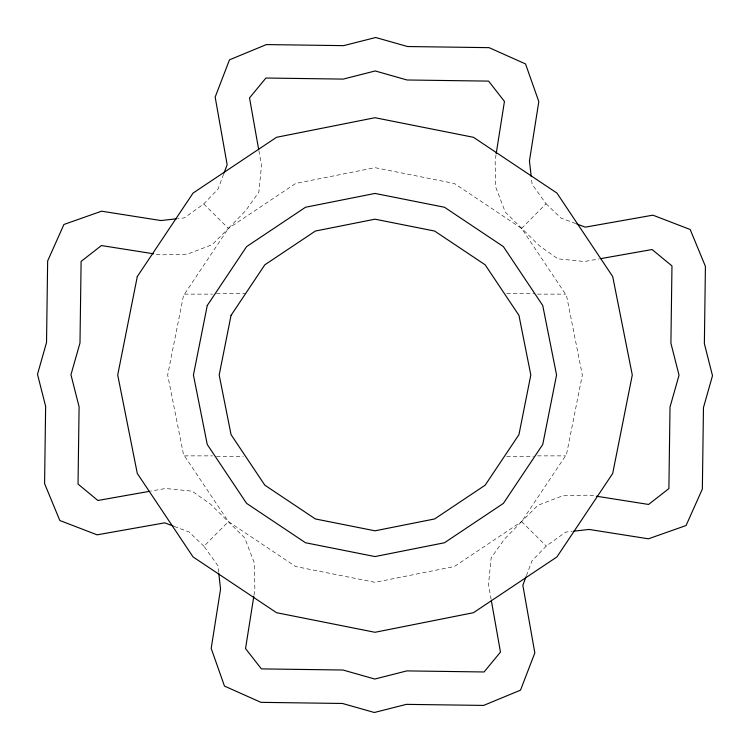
<?xml version="1.0" encoding="UTF-8"?>
<svg xmlns="http://www.w3.org/2000/svg" width="750" height="750" viewBox="0 0 750 750"><rect width="100%" height="100%" fill="white"/><g stroke="black" fill="none" stroke-linecap="round" stroke-linejoin="round"><path stroke-width="0.56" stroke-dasharray="3.75 2.81" d="M253.978 595.219L254.869 589.538L254.213 562.734L244.706 537.891L210.656 504.272L192.141 491.166L165.516 488.494L150.619 491.137M496.022 154.781L495.131 160.463L495.788 187.266L505.294 212.109L539.344 245.728L557.859 258.834L584.484 261.506L599.381 258.863M223.584 174.253L218.025 189.084L203.737 203.963L184.312 217.894L177.637 218.653M526.416 575.747L531.975 560.916L546.262 546.038L565.688 532.106L572.362 531.347M258.863 150.619L261.506 165.516L258.834 192.141L245.728 210.656L228.403 228.403L183.459 295.659L167.672 375L183.459 454.341L228.403 521.597L295.659 566.541L375 582.328L454.341 566.541L521.597 521.597L537.891 505.294L562.734 495.788L589.538 495.131L595.219 496.022M491.137 599.381L488.494 584.484L491.166 557.859L504.272 539.344L521.597 521.597L566.541 454.341L582.328 375L566.541 295.659L521.597 228.403L454.341 183.459L375 167.672L295.659 183.459L228.403 228.403L212.109 244.706L187.266 254.213L160.463 254.869L154.781 253.978M218.653 572.362L217.894 565.688L203.963 546.262L228.403 521.597M521.597 228.403L546.038 203.737L532.106 184.312L531.347 177.637M216.487 293.447L245.7 293.447M506.644 293.447L534.684 293.447M184.481 294.131L212.522 294.131M537.478 294.131L565.519 294.131M184.481 455.869L212.522 455.869M537.478 455.869L565.519 455.869M216.487 456.553L243.356 456.553M506.644 456.553L533.513 456.553M575.747 223.584L560.916 218.025L546.038 203.737M174.253 526.416L189.084 531.975L203.963 546.262M203.737 203.963L228.403 228.403M521.597 521.597L546.262 546.038"/><path stroke-width="1.12" d="M253.8 596.353L245.55 648.581L261.394 668.888L342.947 670.012L374.766 679.041L406.828 670.903L484.078 671.972L500.475 652.106L491.334 600.534M496.2 153.647L504.45 101.419L488.606 81.112L407.053 79.987L375.234 70.959L343.172 79.097L265.922 78.028L249.525 97.894L258.666 149.466M223.978 173.203L227.156 164.728L215.166 97.097L229.491 59.831L266.381 44.578L343.641 45.638L375.694 37.5L407.522 46.528L489.066 47.653L525.525 63.928L538.809 101.578L529.444 160.941L531.216 176.522M526.022 576.797L522.844 585.272L534.834 652.903L520.509 690.169L483.619 705.422L406.359 704.363L374.306 712.5L342.478 703.472L260.934 702.347L224.475 686.072L211.191 648.422L220.556 589.059L218.784 573.478M600.534 258.666L652.106 249.525L671.972 265.922L670.903 343.172L679.041 375.234L670.012 407.053L668.888 488.606L648.581 504.45L596.353 496.2M149.466 491.334L97.894 500.475L78.028 484.078L79.097 406.828L70.959 374.766L79.987 342.947L81.112 261.394L101.419 245.55L153.647 253.8M176.522 218.784L160.941 220.556L101.578 211.191L63.928 224.475L47.653 260.934L46.528 342.478L37.5 374.306L45.638 406.359L44.578 483.619L59.831 520.509L97.097 534.834L164.728 522.844L173.203 526.022M573.478 531.216L589.059 529.444L648.422 538.809L686.072 525.525L702.347 489.066L703.472 407.522L712.5 375.694L704.363 343.641L705.422 266.381L690.169 229.491L652.903 215.166L585.272 227.156L576.797 223.978M137.297 276.544L117.713 375L137.297 473.456L193.069 556.931L276.544 612.703L375 632.288L473.456 612.703L556.931 556.931L612.703 473.456L632.288 375L612.703 276.544L556.931 193.069L473.456 137.297L375 117.713L276.544 137.297L193.069 193.069L137.297 276.544M207.253 305.512L193.434 375L207.253 444.488L246.609 503.391L305.512 542.747L375 556.566L444.488 542.747L503.391 503.391L542.747 444.488L556.566 375L542.747 305.512L503.391 246.609L444.488 207.253L375 193.434L305.512 207.253L246.609 246.609L207.253 305.512M231.047 315.375L219.188 375L231.047 434.625L264.825 485.175L315.375 518.953L375 530.812L434.625 518.953L485.175 485.175L518.953 434.625L530.812 375L518.953 315.375L485.175 264.825L434.625 231.047L375 219.188L315.375 231.047L264.825 264.825L231.047 315.375"/></g></svg>
